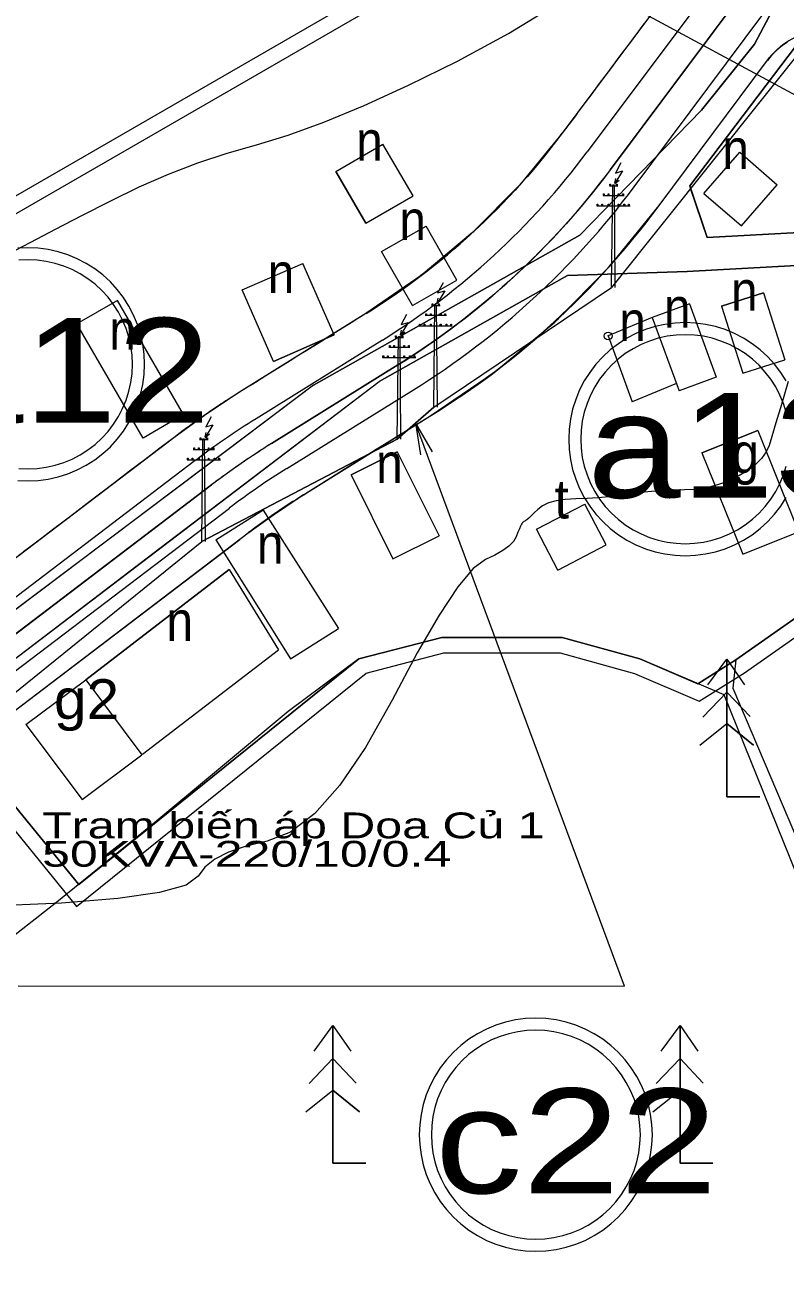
# Model space of a CAD drawing. Header units: metres. Extents: x 533049 to 537618, y 1849954 to 1852676.
# Drawn here: x 534715 to 534812.5, y 1851131.2 to 1851290.4 of the extents above; entities that cross this region are included whole.
import ezdxf

# ---------------------------------------------------------------- set-up
doc = ezdxf.new("R2010")
doc.units = ezdxf.units.M
doc.header["$LTSCALE"] = 2
doc.header["$PDMODE"] = 32
doc.header["$PDSIZE"] = 1
for name, color, linetype, lineweight in [('11', 7, 'Continuous', 13), ('13', 7, 'Continuous', 13), ('14', 7, 'Continuous', 13), ('20', 7, 'Continuous', 13), ('31', 7, 'Continuous', 13), ('50', 7, 'Continuous', 13), ('52', 7, 'Continuous', 13), ('54', 7, 'Continuous', 13), ('55', 7, 'Continuous', 13), ('56', 7, 'Continuous', 13), ('57', 7, 'Continuous', 13), ('60', 7, 'Continuous', 13)]:
    doc.layers.add(name, color=color, linetype=linetype, lineweight=lineweight)

msp = doc.modelspace()

# ---------------------------------------------------------------- linework, layer by layer
at = {"layer": '11'}
for points in [[(534714.09, 1851231.99), (534715.4, 1851231.94), (534716.7, 1851231.99), (534717.99, 1851232.16), (534719.27, 1851232.45), (534720.51, 1851232.84), (534721.71, 1851233.34), (534722.87, 1851233.94), (534723.97, 1851234.64), (534725.01, 1851235.43), (534725.97, 1851236.32), (534726.85, 1851237.28), (534727.64, 1851238.31), (534728.34, 1851239.41), (534728.94, 1851240.57), (534729.44, 1851241.77), (534729.84, 1851243.02), (534730.12, 1851244.29), (534730.29, 1851245.58), (534730.35, 1851246.89), (534730.29, 1851248.19), (534730.12, 1851249.48), (534729.84, 1851250.75), (534729.44, 1851252), (534728.94, 1851253.2), (534728.34, 1851254.36), (534727.64, 1851255.46), (534726.85, 1851256.49), (534725.97, 1851257.46), (534725.01, 1851258.34), (534723.97, 1851259.13), (534722.87, 1851259.83), (534721.71, 1851260.43), (534720.51, 1851260.93), (534719.27, 1851261.32), (534717.99, 1851261.61), (534716.7, 1851261.78), (534715.4, 1851261.83), (534714.09, 1851261.78)], [(534714.23, 1851233.54), (534715.4, 1851233.48), (534716.57, 1851233.54), (534717.72, 1851233.69), (534718.87, 1851233.94), (534719.98, 1851234.29), (534721.06, 1851234.74), (534722.1, 1851235.28), (534723.08, 1851235.91), (534724.01, 1851236.62), (534724.87, 1851237.41), (534725.66, 1851238.27), (534726.37, 1851239.2), (534727, 1851240.18), (534727.54, 1851241.22), (534727.99, 1851242.3), (534728.34, 1851243.42), (534728.59, 1851244.56), (534728.75, 1851245.72), (534728.8, 1851246.89), (534728.75, 1851248.05), (534728.59, 1851249.21), (534728.34, 1851250.35), (534727.99, 1851251.47), (534727.54, 1851252.55), (534727, 1851253.59), (534726.37, 1851254.57), (534725.66, 1851255.5), (534724.87, 1851256.36), (534724.01, 1851257.15), (534723.08, 1851257.86), (534722.1, 1851258.49), (534721.06, 1851259.03), (534719.98, 1851259.48), (534718.87, 1851259.83), (534717.72, 1851260.08), (534716.57, 1851260.24), (534715.4, 1851260.29), (534714.23, 1851260.24)], [(534812.62, 1851244.75), (534811.92, 1851245.85), (534811.13, 1851246.89), (534810.25, 1851247.85), (534809.29, 1851248.73), (534808.25, 1851249.52), (534807.15, 1851250.22), (534806, 1851250.83), (534804.79, 1851251.33), (534803.55, 1851251.72), (534802.27, 1851252), (534800.98, 1851252.17), (534799.68, 1851252.23), (534798.38, 1851252.17), (534797.08, 1851252), (534795.81, 1851251.72), (534794.57, 1851251.33), (534793.36, 1851250.83), (534792.2, 1851250.22), (534791.11, 1851249.52), (534790.07, 1851248.73), (534789.11, 1851247.85), (534788.23, 1851246.89), (534787.43, 1851245.85), (534786.73, 1851244.75), (534786.13, 1851243.6), (534785.63, 1851242.39), (534785.24, 1851241.15), (534784.96, 1851239.87), (534784.79, 1851238.58), (534784.73, 1851237.28), (534784.79, 1851235.98), (534784.96, 1851234.68), (534785.24, 1851233.41), (534785.63, 1851232.17), (534786.13, 1851230.96), (534786.73, 1851229.81), (534787.43, 1851228.71), (534788.23, 1851227.67), (534789.11, 1851226.71), (534790.07, 1851225.83), (534791.11, 1851225.03), (534792.2, 1851224.33), (534793.36, 1851223.73), (534794.57, 1851223.23), (534795.81, 1851222.84), (534797.08, 1851222.56), (534798.38, 1851222.39), (534799.68, 1851222.33), (534800.98, 1851222.39), (534802.27, 1851222.56), (534803.55, 1851222.84), (534804.79, 1851223.23), (534806, 1851223.73), (534807.15, 1851224.33), (534808.25, 1851225.03), (534809.29, 1851225.83), (534810.25, 1851226.71), (534811.13, 1851227.67), (534811.92, 1851228.71), (534812.62, 1851229.81)], [(534812.62, 1851240.75), (534812.27, 1851241.86), (534811.82, 1851242.94), (534811.28, 1851243.98), (534810.66, 1851244.97), (534809.94, 1851245.89), (534809.15, 1851246.76), (534808.29, 1851247.54), (534807.37, 1851248.26), (534806.38, 1851248.88), (534805.34, 1851249.42), (534804.26, 1851249.87), (534803.15, 1851250.22), (534802.01, 1851250.48), (534800.85, 1851250.63), (534799.68, 1851250.68), (534798.51, 1851250.63), (534797.35, 1851250.48), (534796.21, 1851250.22), (534795.1, 1851249.87), (534794.02, 1851249.42), (534792.98, 1851248.88), (534791.99, 1851248.26), (534791.06, 1851247.54), (534790.2, 1851246.76), (534789.41, 1851245.89), (534788.7, 1851244.97), (534788.07, 1851243.98), (534787.53, 1851242.94), (534787.09, 1851241.86), (534786.73, 1851240.75), (534786.48, 1851239.61), (534786.33, 1851238.45), (534786.28, 1851237.28), (534786.33, 1851236.11), (534786.48, 1851234.95), (534786.73, 1851233.81), (534787.09, 1851232.7), (534787.53, 1851231.62), (534788.07, 1851230.58), (534788.7, 1851229.59), (534789.41, 1851228.67), (534790.2, 1851227.8), (534791.06, 1851227.01), (534791.99, 1851226.3), (534792.98, 1851225.67), (534794.02, 1851225.13), (534795.1, 1851224.69), (534796.21, 1851224.33), (534797.35, 1851224.08), (534798.51, 1851223.93), (534799.68, 1851223.88), (534800.85, 1851223.93), (534802.01, 1851224.08), (534803.15, 1851224.33), (534804.26, 1851224.69), (534805.34, 1851225.13), (534806.38, 1851225.67), (534807.37, 1851226.3), (534808.29, 1851227.01), (534809.15, 1851227.8), (534809.94, 1851228.67), (534810.66, 1851229.59), (534811.28, 1851230.58), (534811.82, 1851231.62), (534812.27, 1851232.7), (534812.62, 1851233.81)]]:
    msp.add_lwpolyline(points, dxfattribs=at)
for points in [[(534795.46, 1851148.09), (534795.41, 1851149.39), (534795.24, 1851150.69), (534794.96, 1851151.96), (534794.56, 1851153.2), (534794.06, 1851154.41), (534793.46, 1851155.56), (534792.76, 1851156.66), (534791.97, 1851157.7), (534791.09, 1851158.66), (534790.13, 1851159.54), (534789.09, 1851160.34), (534787.99, 1851161.04), (534786.83, 1851161.64), (534785.63, 1851162.14), (534784.39, 1851162.53), (534783.11, 1851162.81), (534781.82, 1851162.98), (534780.52, 1851163.04), (534779.21, 1851162.98), (534777.92, 1851162.81), (534776.65, 1851162.53), (534775.4, 1851162.14), (534774.2, 1851161.64), (534773.04, 1851161.04), (534771.94, 1851160.34), (534770.91, 1851159.54), (534769.95, 1851158.66), (534769.07, 1851157.7), (534768.27, 1851156.66), (534767.57, 1851155.56), (534766.97, 1851154.41), (534766.47, 1851153.2), (534766.08, 1851151.96), (534765.8, 1851150.69), (534765.63, 1851149.39), (534765.57, 1851148.09), (534765.63, 1851146.79), (534765.8, 1851145.5), (534766.08, 1851144.22), (534766.47, 1851142.98), (534766.97, 1851141.77), (534767.57, 1851140.62), (534768.27, 1851139.52), (534769.07, 1851138.48), (534769.95, 1851137.52), (534770.91, 1851136.64), (534771.94, 1851135.85), (534773.04, 1851135.15), (534774.2, 1851134.54), (534775.4, 1851134.04), (534776.65, 1851133.65), (534777.92, 1851133.37), (534779.21, 1851133.2), (534780.52, 1851133.14), (534781.82, 1851133.2), (534783.11, 1851133.37), (534784.39, 1851133.65), (534785.63, 1851134.04), (534786.83, 1851134.54), (534787.99, 1851135.15), (534789.09, 1851135.85), (534790.13, 1851136.64), (534791.09, 1851137.52), (534791.97, 1851138.48), (534792.76, 1851139.52), (534793.46, 1851140.62), (534794.06, 1851141.77), (534794.56, 1851142.98), (534794.96, 1851144.22), (534795.24, 1851145.5), (534795.41, 1851146.79)], [(534793.92, 1851148.09), (534793.87, 1851149.26), (534793.71, 1851150.42), (534793.46, 1851151.56), (534793.11, 1851152.67), (534792.66, 1851153.75), (534792.12, 1851154.79), (534791.49, 1851155.78), (534790.78, 1851156.7), (534789.99, 1851157.57), (534789.13, 1851158.36), (534788.2, 1851159.07), (534787.22, 1851159.7), (534786.18, 1851160.24), (534785.1, 1851160.68), (534783.99, 1851161.04), (534782.84, 1851161.29), (534781.68, 1851161.44), (534780.52, 1851161.49), (534779.35, 1851161.44), (534778.19, 1851161.29), (534777.05, 1851161.04), (534775.93, 1851160.68), (534774.85, 1851160.24), (534773.82, 1851159.7), (534772.83, 1851159.07), (534771.9, 1851158.36), (534771.04, 1851157.57), (534770.25, 1851156.7), (534769.54, 1851155.78), (534768.91, 1851154.79), (534768.37, 1851153.75), (534767.92, 1851152.67), (534767.57, 1851151.56), (534767.32, 1851150.42), (534767.17, 1851149.26), (534767.12, 1851148.09), (534767.17, 1851146.92), (534767.32, 1851145.76), (534767.57, 1851144.62), (534767.92, 1851143.51), (534768.37, 1851142.43), (534768.91, 1851141.39), (534769.54, 1851140.4), (534770.25, 1851139.48), (534771.04, 1851138.61), (534771.9, 1851137.83), (534772.83, 1851137.11), (534773.82, 1851136.49), (534774.85, 1851135.95), (534775.93, 1851135.5), (534777.05, 1851135.15), (534778.19, 1851134.89), (534779.35, 1851134.74), (534780.52, 1851134.69), (534781.68, 1851134.74), (534782.84, 1851134.89), (534783.99, 1851135.15), (534785.1, 1851135.5), (534786.18, 1851135.95), (534787.22, 1851136.49), (534788.2, 1851137.11), (534789.13, 1851137.83), (534789.99, 1851138.61), (534790.78, 1851139.48), (534791.49, 1851140.4), (534792.12, 1851141.39), (534792.66, 1851142.43), (534793.11, 1851143.51), (534793.46, 1851144.62), (534793.71, 1851145.76), (534793.87, 1851146.92)]]:
    msp.add_lwpolyline(points, close=True, dxfattribs=at)
at = {"layer": '13'}
msp.add_lwpolyline([(534829.97, 1851325.25), (534790.11, 1851271.87), (534789.34, 1851270.85), (534788.55, 1851269.84), (534787.75, 1851268.83), (534786.93, 1851267.84), (534786.11, 1851266.86), (534785.27, 1851265.88), (534784.42, 1851264.92), (534783.55, 1851263.97), (534782.68, 1851263.03), (534781.79, 1851262.1), (534780.89, 1851261.19), (534779.98, 1851260.28), (534779.05, 1851259.39), (534778.12, 1851258.51), (534777.17, 1851257.64), (534776.21, 1851256.78), (534775.25, 1851255.94), (534774.27, 1851255.11), (534773.28, 1851254.29), (534772.28, 1851253.48), (534771.27, 1851252.69), (534770.25, 1851251.9), (534769.22, 1851251.14), (534768.18, 1851250.38), (534767.13, 1851249.64), (534766.07, 1851248.92), (534765, 1851248.2), (534763.93, 1851247.5), (534762.84, 1851246.82), (534746.62, 1851236.72), (534746.35, 1851236.55), (534746.08, 1851236.38), (534745.81, 1851236.21), (534745.54, 1851236.03), (534745.27, 1851235.86), (534745, 1851235.68), (534744.73, 1851235.51), (534744.46, 1851235.33), (534744.19, 1851235.15), (534743.92, 1851234.98), (534743.65, 1851234.8), (534743.39, 1851234.62), (534743.12, 1851234.44), (534742.86, 1851234.25), (534742.59, 1851234.07), (534742.33, 1851233.89), (534742.06, 1851233.7), (534741.8, 1851233.52), (534741.54, 1851233.33), (534741.28, 1851233.15), (534741.02, 1851232.96), (534740.75, 1851232.77), (534740.49, 1851232.58), (534740.23, 1851232.39), (534739.98, 1851232.2), (534739.72, 1851232.01), (534739.46, 1851231.81), (534739.2, 1851231.62), (534738.95, 1851231.43), (534677.11, 1851184.4)], dxfattribs=at)
at = {"layer": '14'}
for points in [[(534442.19, 1851443.02), (534446.57, 1851424.1), (534452.52, 1851405.62), (534460, 1851387.71), (534468.96, 1851370.49), (534479.34, 1851354.08), (534491.06, 1851338.61), (534504.04, 1851324.17), (534518.19, 1851310.88), (534541.07, 1851291.35), (534562.04, 1851269.78), (534580.92, 1851246.35), (534597.55, 1851221.28), (534617.05, 1851192), (534643.84, 1851203.11), (534703, 1851262.27), (534785.62, 1851309.97), (534744.51, 1851336.67), (534659.97, 1851305.12), (534583.66, 1851318.07), (534521.97, 1851356.79), (534476.04, 1851404.12), (534454.41, 1851451.69)], [(534617.05, 1851192), (534643.84, 1851203.11), (534703, 1851262.27), (534785.62, 1851309.97)]]:
    msp.add_lwpolyline(points, dxfattribs=at)
at = {"layer": '20'}
for p, q in [((534754.86, 1851271.61), (534760.92, 1851275.13)), ((534764.78, 1851268.49), (534760.92, 1851275.13)), ((534802.08, 1851268.81), (534806.68, 1851274.09)), ((534806.68, 1851274.09), (534811.48, 1851269.9)), ((534754.86, 1851271.61), (534758.73, 1851264.97)), ((534758.73, 1851264.97), (534754.86, 1851271.61)), ((534806.87, 1851264.63), (534811.48, 1851269.9)), ((534758.73, 1851264.97), (534764.78, 1851268.49)), ((534802.08, 1851268.81), (534806.87, 1851264.63)), ((534802.08, 1851268.81), (534806.87, 1851264.63)), ((534760.75, 1851261.36), (534766.44, 1851264.61)), ((534770.41, 1851257.67), (534766.44, 1851264.61)), ((534764.72, 1851254.41), (534760.75, 1851261.36)), ((534742.87, 1851256.42), (534750.64, 1851259.83)), ((534754.66, 1851250.67), (534750.64, 1851259.83)), ((534764.72, 1851254.41), (534770.41, 1851257.67)), ((534764.72, 1851254.41), (534770.41, 1851257.67)), ((534746.89, 1851247.26), (534742.87, 1851256.42)), ((534809.7, 1851256.05), (534804.32, 1851254.33)), ((534804.32, 1851254.33), (534809.7, 1851256.05)), ((534809.7, 1851256.05), (534812.45, 1851247.48)), ((534726.87, 1851255.07), (534721.68, 1851252.07)), ((534735.34, 1851240.43), (534726.87, 1851255.07)), ((534735.34, 1851240.43), (534726.87, 1851255.07)), ((534800.23, 1851254.62), (534795.45, 1851252.88)), ((534800.23, 1851254.62), (534803.66, 1851245.23)), ((534804.32, 1851254.33), (534807.07, 1851245.76)), ((534795.45, 1851252.88), (534798.89, 1851243.49)), ((534730.15, 1851237.42), (534721.68, 1851252.07)), ((534754.66, 1851250.67), (534746.89, 1851247.26)), ((534746.89, 1851247.26), (534754.66, 1851250.67)), ((534789.79, 1851250.52), (534792.88, 1851242.06)), ((534807.07, 1851245.76), (534812.45, 1851247.48)), ((534798.55, 1851244.42), (534792.88, 1851242.06)), ((534803.66, 1851245.23), (534798.89, 1851243.49)), ((534735.34, 1851240.43), (534730.15, 1851237.42)), ((534808.98, 1851238.41), (534801.8, 1851235.52)), ((534801.8, 1851235.52), (534808.98, 1851238.41)), ((534808.98, 1851238.41), (534814.21, 1851225.42)), ((534762.75, 1851235.65), (534756.83, 1851232.69)), ((534756.83, 1851232.69), (534762.75, 1851235.65)), ((534762.75, 1851235.65), (534768.12, 1851224.91)), ((534801.8, 1851235.52), (534807.04, 1851222.53)), ((534756.83, 1851232.69), (534762.19, 1851221.95)), ((534780.62, 1851225.73), (534786.82, 1851228.97)), ((534789.55, 1851223.73), (534786.82, 1851228.97)), ((534739.47, 1851224.37), (534745.65, 1851228.26)), ((534739.47, 1851224.37), (534745.65, 1851228.26)), ((534745.54, 1851228.19), (534755.22, 1851213.01)), ((534783.35, 1851220.5), (534780.62, 1851225.73)), ((534783.35, 1851220.5), (534780.62, 1851225.73)), ((534807.04, 1851222.53), (534814.21, 1851225.42)), ((534739.47, 1851224.37), (534749.04, 1851209.13)), ((534762.19, 1851221.95), (534768.12, 1851224.91)), ((534783.35, 1851220.5), (534789.55, 1851223.73)), ((534741.21, 1851220.55), (534722.8, 1851206.41)), ((534741.21, 1851220.55), (534747.54, 1851210.28)), ((534749.04, 1851209.13), (534755.22, 1851213.01)), ((534730.1, 1851196.89), (534747.54, 1851210.28)), ((534715.14, 1851200.68), (534722.8, 1851206.41)), ((534722.8, 1851206.41), (534729.99, 1851196.81)), ((534715.14, 1851200.68), (534722.33, 1851191.07)), ((534722.33, 1851191.07), (534729.99, 1851196.81))]:
    msp.add_line(p, q, dxfattribs=at)
for points in [[(534800.23, 1851254.62), (534795.45, 1851252.88), (534789.79, 1851250.52)], [(534715.14, 1851200.68), (534722.8, 1851206.41), (534741.21, 1851220.55)]]:
    msp.add_lwpolyline(points, dxfattribs=at)
msp.add_point((534789.79, 1851250.52), dxfattribs=at)
at = {"layer": '31'}
for points in [[(534647.11, 1851154.43), (534652.54, 1851157), (534666.75, 1851137.19), (534693.95, 1851156.43), (534681.4, 1851175.44), (534707.2, 1851195.04), (534721.61, 1851177.36), (534758.75, 1851207.29), (534768.71, 1851209.87), (534783.62, 1851209.87), (534793.18, 1851207.23), (534801.48, 1851203.67), (534807.27, 1851207.32), (534875.8, 1851255.39)], [(534707.2, 1851195.04), (534721.61, 1851177.36), (534758.75, 1851207.29), (534768.71, 1851209.87), (534783.62, 1851209.87), (534793.18, 1851207.23), (534801.48, 1851203.67), (534807.27, 1851207.32), (534875.8, 1851255.39)]]:
    msp.add_lwpolyline(points, dxfattribs=at)
at = {"layer": '50'}
msp.add_lwpolyline([(536135.62, 1851789.73), (535515.36, 1851926.72), (535258.49, 1851965.9), (535022.43, 1852017.88), (534680.94, 1852158.74), (534430.49, 1852265.01), (534355.97, 1852086.41), (534346.15, 1851984.65), (534462.32, 1851750.84), (534498.61, 1851623.52), (534531.69, 1851526.54), (534597.01, 1851432.26), (534785.89, 1851296.54), (534919.76, 1851224.01), (534977.19, 1851164.91), (535024.77, 1851103.67), (535103, 1851049.68), (535187.68, 1851009.38), (535275.89, 1851002.01), (535384.77, 1851022.15), (535615.7, 1851282.83), (535719.73, 1851373.89), (535864.09, 1851423.05), (536000.84, 1851463.59)], dxfattribs=at)
at = {"layer": '52'}
for points in [[(534616.3, 1851189.53), (534644.97, 1851201.42), (534704.22, 1851260.67), (534789.45, 1851309.87)], [(534796.1, 1851292.85), (534783.9, 1851276.51), (534778.45, 1851269.88), (534772.4, 1851263.78), (534765.82, 1851258.27), (534758.74, 1851253.39), (534742.53, 1851243.3), (534738.33, 1851240.54), (534734.26, 1851237.6), (534677.96, 1851194.78), (534672.42, 1851190.57), (534664.74, 1851184.93), (534656.87, 1851179.56), (534650.28, 1851175.54), (534643.43, 1851171.99), (534642.2, 1851171.47), (534640.93, 1851171.06), (534639.62, 1851170.76)], [(534875.71, 1851257.77), (534806.16, 1851208.99), (534801.3, 1851205.92), (534793.84, 1851209.12), (534783.89, 1851211.87), (534768.46, 1851211.87), (534757.83, 1851209.12), (534721.9, 1851180.16), (534707.53, 1851197.8), (534743.64, 1851225.26), (534746.86, 1851227.6), (534750.17, 1851229.8), (534758.54, 1851235.05), (534766.94, 1851240.24), (534775.23, 1851245.89), (534782.94, 1851252.31), (534789.99, 1851259.45), (534796.32, 1851267.24), (534810.23, 1851285.87), (534810.77, 1851286.53), (534811.37, 1851287.15), (534812.02, 1851287.71), (534812.71, 1851288.21)]]:
    msp.add_lwpolyline(points, dxfattribs=at)
at = {"layer": '54'}
for p, q in [((534802.46, 1851294.68), (534787.11, 1851274.12)), ((534793.12, 1851269.63), (534809.77, 1851291.93)), ((534760.86, 1851250), (534744.64, 1851239.9)), ((534748.61, 1851233.54), (534764.82, 1851243.63)), ((534736.68, 1851234.41), (534674.84, 1851187.39)), ((534679.38, 1851181.42), (534741.22, 1851228.44))]:
    msp.add_line(p, q, dxfattribs=at)
for centre, radius, start, end in [((534709.99, 1851331.7), 96.25, 301.9071, 323.2507), ((534709.99, 1851331.7), 103.75, 301.9071, 323.2507), ((534799.48, 1851151.83), 103.75, 121.9071, 127.2522), ((534799.48, 1851151.83), 96.25, 121.9071, 127.2522)]:
    msp.add_arc(centre, radius, start, end, dxfattribs=at)
at = {"layer": '55'}
for p, q in [((534796.1, 1851292.85), (534783.9, 1851276.51)), ((534796.32, 1851267.24), (534810.23, 1851285.87)), ((534758.74, 1851253.39), (534742.53, 1851243.3)), ((534750.72, 1851230.14), (534766.94, 1851240.24)), ((534734.26, 1851237.6), (534672.42, 1851190.57)), ((534681.8, 1851178.23), (534743.64, 1851225.26))]:
    msp.add_line(p, q, dxfattribs=at)
for centre, radius, start, end in [((534818.25, 1851279.88), 10, 59.602, 143.2507), ((534709.99, 1851331.7), 92.25, 301.9071, 323.2507), ((534709.99, 1851331.7), 107.75, 301.9071, 323.2507), ((534799.48, 1851151.83), 107.75, 121.9071, 127.2522), ((534799.48, 1851151.83), 92.25, 121.9071, 127.2522)]:
    msp.add_arc(centre, radius, start, end, dxfattribs=at)
at = {"layer": '56'}
for p, q in [((534790.11, 1851271.87), (534829.97, 1851325.25)), ((534746.62, 1851236.72), (534762.84, 1851246.82)), ((534677.11, 1851184.4), (534738.95, 1851231.43))]:
    msp.add_line(p, q, dxfattribs=at)
for centre, start, end in [((534709.99, 1851331.7), 301.9071, 323.2507), ((534799.48, 1851151.83), 121.9071, 127.2522)]:
    msp.add_arc(centre, 100, start, end, dxfattribs=at)
at = {"layer": '57'}
for p, q in [((534824.38, 1851299.54), (534790.22, 1851256.74)), ((534754.86, 1851271.61), (534760.92, 1851275.13)), ((534764.78, 1851268.49), (534760.92, 1851275.13)), ((534802.08, 1851268.81), (534806.68, 1851274.09)), ((534806.68, 1851274.09), (534811.48, 1851269.9)), ((534754.86, 1851271.61), (534758.73, 1851264.97)), ((534758.73, 1851264.97), (534754.86, 1851271.61)), ((534790.64, 1851270.11), (534790.79, 1851270.72)), ((534806.87, 1851264.63), (534811.48, 1851269.9)), ((534758.73, 1851264.97), (534764.78, 1851268.49)), ((534789.14, 1851268.55), (534791.85, 1851268.55)), ((534789.95, 1851269.79), (534791.03, 1851269.79)), ((534802.08, 1851268.81), (534806.87, 1851264.63)), ((534802.08, 1851268.81), (534806.87, 1851264.63)), ((534788.32, 1851267.21), (534792.6, 1851267.21)), ((534760.75, 1851261.36), (534766.44, 1851264.61)), ((534770.41, 1851257.67), (534766.44, 1851264.61)), ((534764.72, 1851254.41), (534760.75, 1851261.36)), ((534742.87, 1851256.42), (534750.64, 1851259.83)), ((534754.66, 1851250.67), (534750.64, 1851259.83)), ((534764.72, 1851254.41), (534770.41, 1851257.67)), ((534764.72, 1851254.41), (534770.41, 1851257.67)), ((534746.89, 1851247.26), (534742.87, 1851256.42)), ((534809.7, 1851256.05), (534804.32, 1851254.33)), ((534804.32, 1851254.33), (534809.7, 1851256.05)), ((534809.7, 1851256.05), (534812.45, 1851247.48)), ((534726.87, 1851255.07), (534721.68, 1851252.07)), ((534735.34, 1851240.43), (534726.87, 1851255.07)), ((534735.34, 1851240.43), (534726.87, 1851255.07)), ((534767.15, 1851254.42), (534768.24, 1851254.42)), ((534767.85, 1851254.73), (534768, 1851255.35)), ((534800.23, 1851254.62), (534795.45, 1851252.88)), ((534800.23, 1851254.62), (534803.66, 1851245.23)), ((534804.32, 1851254.33), (534807.07, 1851245.76)), ((534766.34, 1851253.17), (534769.05, 1851253.17)), ((534795.45, 1851252.88), (534798.89, 1851243.49)), ((534730.15, 1851237.42), (534721.68, 1851252.07)), ((534763.16, 1851250.66), (534763.31, 1851251.27)), ((534765.53, 1851251.84), (534769.81, 1851251.84)), ((534754.66, 1851250.67), (534746.89, 1851247.26)), ((534746.89, 1851247.26), (534754.66, 1851250.67)), ((534762.47, 1851250.34), (534763.56, 1851250.34)), ((534789.79, 1851250.52), (534792.88, 1851242.06)), ((534760.84, 1851247.76), (534765.12, 1851247.76)), ((534761.66, 1851249.1), (534764.37, 1851249.1)), ((534807.07, 1851245.76), (534812.45, 1851247.48)), ((534798.55, 1851244.42), (534792.88, 1851242.06)), ((534803.66, 1851245.23), (534798.89, 1851243.49)), ((534735.34, 1851240.43), (534730.15, 1851237.42)), ((534738.11, 1851237.54), (534738.26, 1851238.15)), ((534765.08, 1851239.33), (534765.73, 1851235.28)), ((534808.98, 1851238.41), (534801.8, 1851235.52)), ((534801.8, 1851235.52), (534808.98, 1851238.41)), ((534808.98, 1851238.41), (534814.21, 1851225.42)), ((534737.41, 1851237.23), (534738.5, 1851237.23)), ((534736.6, 1851235.98), (534739.31, 1851235.98)), ((534762.75, 1851235.65), (534756.83, 1851232.69)), ((534756.83, 1851232.69), (534762.75, 1851235.65)), ((534762.75, 1851235.65), (534768.12, 1851224.91)), ((534801.8, 1851235.52), (534807.04, 1851222.53)), ((534735.79, 1851234.65), (534740.07, 1851234.65)), ((534756.83, 1851232.69), (534762.19, 1851221.95)), ((534780.62, 1851225.73), (534786.82, 1851228.97)), ((534789.55, 1851223.73), (534786.82, 1851228.97)), ((534739.47, 1851224.37), (534745.65, 1851228.26)), ((534739.47, 1851224.37), (534745.65, 1851228.26)), ((534745.54, 1851228.19), (534755.22, 1851213.01)), ((534783.35, 1851220.5), (534780.62, 1851225.73)), ((534783.35, 1851220.5), (534780.62, 1851225.73)), ((534807.04, 1851222.53), (534814.21, 1851225.42)), ((534706.56, 1851198.99), (534737.68, 1851224.18)), ((534707.53, 1851197.8), (534742.55, 1851224.43)), ((534739.47, 1851224.37), (534749.04, 1851209.13)), ((534762.19, 1851221.95), (534768.12, 1851224.91)), ((534783.35, 1851220.5), (534789.55, 1851223.73)), ((534741.21, 1851220.55), (534722.8, 1851206.41)), ((534741.21, 1851220.55), (534747.54, 1851210.28)), ((534749.04, 1851209.13), (534755.22, 1851213.01)), ((534730.1, 1851196.89), (534747.54, 1851210.28)), ((534805.01, 1851209.09), (534805.01, 1851191.42)), ((534715.14, 1851200.68), (534722.8, 1851206.41)), ((534722.8, 1851206.41), (534729.99, 1851196.81)), ((534801.95, 1851201.65), (534805.01, 1851204.85)), ((534807.99, 1851201.72), (534805.01, 1851204.85)), ((534715.14, 1851200.68), (534722.33, 1851191.07)), ((534801.53, 1851198.03), (534805.01, 1851200.81)), ((534808.42, 1851198.03), (534805.01, 1851200.81)), ((534721.9, 1851180.16), (534707.53, 1851197.8)), ((534722.33, 1851191.07), (534729.99, 1851196.81)), ((534805.01, 1851191.42), (534809.22, 1851191.42)), ((534754.51, 1851162.09), (534754.51, 1851144.42)), ((534799.01, 1851162.09), (534799.01, 1851144.42)), ((534751.45, 1851154.65), (534754.51, 1851157.85)), ((534757.49, 1851154.72), (534754.51, 1851157.85)), ((534795.95, 1851154.65), (534799.01, 1851157.85)), ((534801.99, 1851154.72), (534799.01, 1851157.85)), ((534751.03, 1851151.03), (534754.51, 1851153.81)), ((534757.92, 1851151.03), (534754.51, 1851153.81)), ((534795.53, 1851151.03), (534799.01, 1851153.81)), ((534802.42, 1851151.03), (534799.01, 1851153.81)), ((534754.51, 1851144.42), (534758.72, 1851144.42)), ((534799.01, 1851144.42), (534803.22, 1851144.42))]:
    msp.add_line(p, q, dxfattribs=at)
for points in [[(534808.55, 1851287.92), (534827.43, 1851323.69), (534837.64, 1851343.62), (534854.13, 1851380.8), (534871.11, 1851402.82), (534894.07, 1851416.56), (534911.74, 1851426.27)], [(534744.7, 1851275.04), (534748.75, 1851276.25), (534753.35, 1851277.92), (534758.51, 1851280.07), (534764.21, 1851282.68), (534770.47, 1851285.77), (534777.01, 1851289.31), (534783.6, 1851293.31), (534790.22, 1851297.76), (534796.88, 1851302.66), (534803.57, 1851308.01), (534809.71, 1851313.1), (534814.68, 1851317.19)], [(534817.99, 1851305.81), (534808.55, 1851287.92), (534801.76, 1851279.49), (534786.14, 1851263.43), (534752.03, 1851244.22), (534738.74, 1851234.21), (534725.45, 1851224.2), (534712.16, 1851214.2), (534698.87, 1851204.19), (534669.26, 1851180.62), (534637.29, 1851160.26), (534617.85, 1851151.29), (534606.06, 1851151.42), (534594.27, 1851151.55), (534555.06, 1851161.74), (534532.67, 1851165.71), (534512.01, 1851161.96), (534489.94, 1851188.82), (534461.33, 1851223.53), (534455.01, 1851231.19), (534443.2, 1851245.51), (534436.38, 1851253.78), (534409.67, 1851287.64)], [(534817.43, 1851263.96), (534802.49, 1851263.13), (534800.37, 1851269.45), (534800.26, 1851269.79), (534814.88, 1851289.06)], [(534814.88, 1851289.06), (534800.26, 1851269.79), (534802.49, 1851263.13), (534817.43, 1851263.96), (534840.33, 1851274.37)], [(534752.03, 1851244.22), (534786.14, 1851263.43), (534801.76, 1851279.49), (534808.55, 1851287.92)], [(534801.76, 1851279.49), (534786.14, 1851263.43), (534752.03, 1851244.22)], [(534712.83, 1851260.99), (534715.76, 1851262.54), (534718.93, 1851264.2), (534722.32, 1851265.95), (534725.94, 1851267.82), (534729.67, 1851269.64), (534733.42, 1851271.27), (534737.17, 1851272.71), (534740.93, 1851273.97), (534744.7, 1851275.04)], [(534791.41, 1851272.71), (534790.73, 1851271.41), (534791.62, 1851271.68), (534790.64, 1851270.07), (534791.19, 1851270.51)], [(534790.22, 1851256.74), (534790.38, 1851269.9), (534790.55, 1851269.9), (534790.65, 1851256.74)], [(534817.43, 1851263.96), (534802.49, 1851263.13), (534800.26, 1851269.79)], [(534834.05, 1851266.63), (534813.95, 1851259.54), (534799.93, 1851258.77), (534784.6, 1851258.29), (534760.42, 1851244.7)], [(534879.46, 1851260.4), (534806.16, 1851208.99), (534805.79, 1851205.34), (534820.13, 1851171.58)], [(534657.12, 1851014.69), (534661.35, 1851035.21), (534661.32, 1851042.1), (534659.83, 1851048.87), (534657.29, 1851055.79), (534646.66, 1851084.32), (534642.81, 1851099.04), (534635.8, 1851119.05), (534628.5, 1851137.65), (534623.79, 1851149.63), (534636.97, 1851156.73), (534650.14, 1851163.83), (534675.58, 1851180.62), (534680.97, 1851184.18), (534704.21, 1851201.88), (534732.31, 1851223.29), (534760.42, 1851244.7), (534784.6, 1851258.29), (534799.93, 1851258.77), (534813.95, 1851259.54)], [(534813.95, 1851259.54), (534799.93, 1851258.77), (534784.6, 1851258.29), (534760.42, 1851244.7)], [(534768.62, 1851257.34), (534767.93, 1851256.04), (534768.83, 1851256.3), (534767.85, 1851254.7), (534768.4, 1851255.14)], [(534737.68, 1851224.18), (534762.74, 1851237.29), (534767.43, 1851241.37), (534790.22, 1851256.74)], [(534767.43, 1851241.37), (534767.58, 1851254.53), (534767.75, 1851254.53), (534767.86, 1851241.37)], [(534800.23, 1851254.62), (534795.45, 1851252.88), (534789.79, 1851250.52)], [(534763.93, 1851253.26), (534763.25, 1851251.97), (534764.14, 1851252.23), (534763.16, 1851250.62), (534763.72, 1851251.06)], [(534762.74, 1851237.29), (534762.9, 1851250.45), (534763.07, 1851250.45), (534763.18, 1851237.29)], [(534650.54, 1851164.1), (534680.97, 1851184.18), (534760.42, 1851244.7)], [(534812.87, 1851244.69), (534812, 1851241.74), (534811.3, 1851239.39), (534810.77, 1851237.64), (534810.42, 1851236.48), (534810.05, 1851235.64), (534809.47, 1851234.82), (534808.69, 1851234.04), (534807.69, 1851233.28), (534806.48, 1851232.55), (534805.16, 1851231.91), (534803.81, 1851231.41), (534802.43, 1851231.05), (534801.03, 1851230.84), (534799.59, 1851230.77), (534798.16, 1851230.75), (534796.75, 1851230.69), (534795.35, 1851230.59), (534793.98, 1851230.44), (534792.62, 1851230.25), (534791.27, 1851230.06), (534789.89, 1851229.9), (534788.49, 1851229.78), (534787.08, 1851229.69), (534785.64, 1851229.63), (534784.29, 1851229.55), (534783.13, 1851229.37), (534782.16, 1851229.1), (534781.37, 1851228.74), (534780.78, 1851228.28), (534780.32, 1851227.82), (534779.93, 1851227.45), (534779.62, 1851227.16), (534779.38, 1851226.96), (534779.21, 1851226.85)], [(534752.03, 1851244.22), (534698.87, 1851204.19), (534669.26, 1851180.62)], [(534767.43, 1851241.37), (534762.74, 1851237.29), (534737.68, 1851224.18)], [(534738.88, 1851240.14), (534738.19, 1851238.85), (534739.09, 1851239.11), (534738.11, 1851237.51), (534738.66, 1851237.95)], [(534714.15, 1851167.17), (534791.89, 1851167.14), (534765.08, 1851239.33), (534767.22, 1851235.67)], [(534737.68, 1851224.18), (534737.84, 1851237.34), (534738.01, 1851237.34), (534738.12, 1851224.18)], [(534779.21, 1851226.85), (534779.09, 1851226.79), (534778.99, 1851226.72), (534778.9, 1851226.65), (534778.82, 1851226.58), (534778.75, 1851226.5), (534778.68, 1851226.37), (534778.56, 1851226.14), (534778.41, 1851225.79), (534778.22, 1851225.34), (534778, 1851224.78), (534777.64, 1851224.17), (534777.07, 1851223.57), (534776.28, 1851222.99), (534775.27, 1851222.43), (534774.05, 1851221.87), (534772.5, 1851220.72), (534770.53, 1851218.33), (534768.14, 1851214.72), (534765.32, 1851209.89), (534762.08, 1851203.82), (534758.68, 1851197.76), (534755.38, 1851192.92), (534752.18, 1851189.3), (534749.08, 1851186.9), (534746.09, 1851185.73), (534743.37, 1851185.1), (534741.13, 1851184.34), (534739.36, 1851183.44), (534738.06, 1851182.41), (534737.23, 1851181.24), (534735.69, 1851180.1), (534732.25, 1851179.15), (534726.92, 1851178.38), (534719.7, 1851177.8), (534710.59, 1851177.41)], [(534715.14, 1851200.68), (534722.8, 1851206.41), (534741.21, 1851220.55)], [(534818.27, 1851170.87), (534804.66, 1851204.48), (534793.84, 1851209.12), (534783.89, 1851211.87), (534768.46, 1851211.87), (534757.83, 1851209.12), (534748.78, 1851202.34), (534730.9, 1851187.5), (534719.12, 1851177.9), (534701.24, 1851163.93), (534681.18, 1851149.96), (534650.16, 1851127.77), (534636.09, 1851119.19), (534638.31, 1851113.42), (534642.81, 1851099.04), (534646.66, 1851084.32), (534657.29, 1851055.79), (534659.83, 1851048.87), (534661.32, 1851042.1), (534661.35, 1851035.21)], [(534802.59, 1851205.8), (534805.01, 1851209.09), (534807.28, 1851205.8)], [(534802.59, 1851205.8), (534805.01, 1851209.09), (534807.28, 1851205.8)], [(534809.22, 1851191.42), (534805.01, 1851191.42), (534805.01, 1851209.09)], [(534801.95, 1851201.65), (534805.01, 1851204.85), (534807.99, 1851201.72)], [(534801.53, 1851198.03), (534805.01, 1851200.81), (534808.42, 1851198.03)], [(534752.09, 1851158.8), (534754.51, 1851162.09), (534756.78, 1851158.8)], [(534752.09, 1851158.8), (534754.51, 1851162.09), (534756.78, 1851158.8)], [(534758.72, 1851144.42), (534754.51, 1851144.42), (534754.51, 1851162.09)], [(534796.59, 1851158.8), (534799.01, 1851162.09), (534801.28, 1851158.8)], [(534796.59, 1851158.8), (534799.01, 1851162.09), (534801.28, 1851158.8)], [(534803.22, 1851144.42), (534799.01, 1851144.42), (534799.01, 1851162.09)], [(534751.45, 1851154.65), (534754.51, 1851157.85), (534757.49, 1851154.72)], [(534795.95, 1851154.65), (534799.01, 1851157.85), (534801.99, 1851154.72)], [(534751.03, 1851151.03), (534754.51, 1851153.81), (534757.92, 1851151.03)], [(534795.53, 1851151.03), (534799.01, 1851153.81), (534802.42, 1851151.03)]]:
    msp.add_lwpolyline(points, dxfattribs=at)
for points in [[(534790.01, 1851269.8), (534790.01, 1851270), (534790.1, 1851270), (534790.1, 1851269.8)], [(534790.85, 1851269.8), (534790.85, 1851270), (534790.94, 1851270), (534790.94, 1851269.8)], [(534789.21, 1851268.54), (534789.21, 1851268.74), (534789.3, 1851268.74), (534789.3, 1851268.54)], [(534789.8, 1851268.54), (534789.8, 1851268.74), (534789.89, 1851268.74), (534789.89, 1851268.54)], [(534791.06, 1851268.55), (534791.06, 1851268.75), (534791.15, 1851268.75), (534791.15, 1851268.55)], [(534791.65, 1851268.54), (534791.65, 1851268.74), (534791.74, 1851268.74), (534791.74, 1851268.54)], [(534788.4, 1851267.21), (534788.4, 1851267.41), (534788.49, 1851267.41), (534788.49, 1851267.21)], [(534788.99, 1851267.21), (534788.99, 1851267.41), (534789.08, 1851267.41), (534789.08, 1851267.21)], [(534789.8, 1851267.21), (534789.8, 1851267.41), (534789.89, 1851267.41), (534789.89, 1851267.21)], [(534791.06, 1851267.22), (534791.06, 1851267.42), (534791.15, 1851267.42), (534791.15, 1851267.22)], [(534791.82, 1851267.22), (534791.82, 1851267.42), (534791.91, 1851267.42), (534791.91, 1851267.22)], [(534792.41, 1851267.21), (534792.41, 1851267.41), (534792.5, 1851267.41), (534792.5, 1851267.21)], [(534767.22, 1851254.43), (534767.22, 1851254.63), (534767.31, 1851254.63), (534767.31, 1851254.43)], [(534768.05, 1851254.43), (534768.05, 1851254.63), (534768.14, 1851254.63), (534768.14, 1851254.43)], [(534766.42, 1851253.17), (534766.42, 1851253.37), (534766.51, 1851253.37), (534766.51, 1851253.17)], [(534767.01, 1851253.17), (534767.01, 1851253.37), (534767.1, 1851253.37), (534767.1, 1851253.17)], [(534768.27, 1851253.18), (534768.27, 1851253.38), (534768.36, 1851253.38), (534768.36, 1851253.18)], [(534768.86, 1851253.17), (534768.86, 1851253.37), (534768.95, 1851253.37), (534768.95, 1851253.17)], [(534765.6, 1851251.84), (534765.6, 1851252.04), (534765.69, 1851252.04), (534765.69, 1851251.84)], [(534766.19, 1851251.84), (534766.19, 1851252.04), (534766.28, 1851252.04), (534766.28, 1851251.84)], [(534767.01, 1851251.84), (534767.01, 1851252.04), (534767.1, 1851252.04), (534767.1, 1851251.84)], [(534768.27, 1851251.85), (534768.27, 1851252.05), (534768.36, 1851252.05), (534768.36, 1851251.85)], [(534769.02, 1851251.85), (534769.02, 1851252.05), (534769.11, 1851252.05), (534769.11, 1851251.85)], [(534769.61, 1851251.84), (534769.61, 1851252.04), (534769.7, 1851252.04), (534769.7, 1851251.84)], [(534761.74, 1851249.1), (534761.74, 1851249.3), (534761.82, 1851249.3), (534761.82, 1851249.1)], [(534762.33, 1851249.1), (534762.33, 1851249.3), (534762.41, 1851249.3), (534762.41, 1851249.1)], [(534762.54, 1851250.35), (534762.54, 1851250.55), (534762.63, 1851250.55), (534762.63, 1851250.35)], [(534763.37, 1851250.35), (534763.37, 1851250.55), (534763.46, 1851250.55), (534763.46, 1851250.35)], [(534763.58, 1851249.11), (534763.58, 1851249.31), (534763.67, 1851249.31), (534763.67, 1851249.11)], [(534764.17, 1851249.1), (534764.17, 1851249.3), (534764.26, 1851249.3), (534764.26, 1851249.1)], [(534760.92, 1851247.76), (534760.92, 1851247.96), (534761.01, 1851247.96), (534761.01, 1851247.76)], [(534761.51, 1851247.76), (534761.51, 1851247.96), (534761.6, 1851247.96), (534761.6, 1851247.76)], [(534762.33, 1851247.76), (534762.33, 1851247.96), (534762.41, 1851247.96), (534762.41, 1851247.76)], [(534763.58, 1851247.77), (534763.58, 1851247.97), (534763.67, 1851247.97), (534763.67, 1851247.77)], [(534764.34, 1851247.77), (534764.34, 1851247.97), (534764.43, 1851247.97), (534764.43, 1851247.77)], [(534764.93, 1851247.76), (534764.93, 1851247.96), (534765.02, 1851247.96), (534765.02, 1851247.76)], [(534737.48, 1851237.24), (534737.48, 1851237.44), (534737.57, 1851237.44), (534737.57, 1851237.24)], [(534738.31, 1851237.24), (534738.31, 1851237.44), (534738.4, 1851237.44), (534738.4, 1851237.24)], [(534735.86, 1851234.65), (534735.86, 1851234.85), (534735.95, 1851234.85), (534735.95, 1851234.65)], [(534736.45, 1851234.65), (534736.45, 1851234.85), (534736.54, 1851234.85), (534736.54, 1851234.65)], [(534736.68, 1851235.98), (534736.68, 1851236.18), (534736.77, 1851236.18), (534736.77, 1851235.98)], [(534737.27, 1851235.98), (534737.27, 1851236.18), (534737.36, 1851236.18), (534737.36, 1851235.98)], [(534737.27, 1851234.65), (534737.27, 1851234.85), (534737.36, 1851234.85), (534737.36, 1851234.65)], [(534738.53, 1851235.99), (534738.53, 1851236.19), (534738.61, 1851236.19), (534738.61, 1851235.99)], [(534738.53, 1851234.66), (534738.53, 1851234.86), (534738.61, 1851234.86), (534738.61, 1851234.66)], [(534739.12, 1851235.98), (534739.12, 1851236.18), (534739.21, 1851236.18), (534739.21, 1851235.98)], [(534739.28, 1851234.66), (534739.28, 1851234.86), (534739.37, 1851234.86), (534739.37, 1851234.66)], [(534739.87, 1851234.65), (534739.87, 1851234.85), (534739.96, 1851234.85), (534739.96, 1851234.65)]]:
    msp.add_lwpolyline(points, close=True, dxfattribs=at)
msp.add_point((534789.79, 1851250.52), dxfattribs=at)
at = {"layer": '60'}
for points in [[(534616.3, 1851189.53), (534644.97, 1851201.42), (534704.22, 1851260.67), (534789.45, 1851309.87)], [(534616.3, 1851189.53), (534644.97, 1851201.42), (534704.22, 1851260.67), (534789.45, 1851309.87)], [(534616.3, 1851189.53), (534644.97, 1851201.42), (534704.22, 1851260.67), (534789.45, 1851309.87)], [(534794.42, 1851290.6), (534794, 1851290.03), (534793.58, 1851289.47), (534793.16, 1851288.91), (534792.74, 1851288.34), (534792.32, 1851287.78), (534791.9, 1851287.22), (534791.47, 1851286.65), (534791.05, 1851286.09), (534790.63, 1851285.53), (534790.21, 1851284.96), (534789.79, 1851284.4), (534789.37, 1851283.84), (534788.95, 1851283.27), (534788.53, 1851282.71), (534788.11, 1851282.15), (534787.69, 1851281.58), (534787.27, 1851281.02), (534786.85, 1851280.46), (534786.43, 1851279.89), (534786.01, 1851279.33), (534785.59, 1851278.77), (534785.16, 1851278.2), (534784.74, 1851277.64), (534784.32, 1851277.08), (534783.9, 1851276.51), (534783.19, 1851275.57), (534782.46, 1851274.63), (534781.72, 1851273.71), (534780.97, 1851272.79), (534780.21, 1851271.88), (534779.43, 1851270.98), (534778.65, 1851270.1), (534777.85, 1851269.22), (534777.04, 1851268.35), (534776.22, 1851267.5), (534775.39, 1851266.65), (534774.55, 1851265.82), (534773.7, 1851264.99), (534772.84, 1851264.18), (534771.96, 1851263.38), (534771.08, 1851262.59), (534770.19, 1851261.81), (534769.29, 1851261.04), (534768.37, 1851260.29), (534767.45, 1851259.54), (534766.52, 1851258.81), (534765.58, 1851258.09), (534764.63, 1851257.38), (534763.67, 1851256.69), (534762.7, 1851256), (534761.72, 1851255.33), (534760.74, 1851254.67), (534759.75, 1851254.03), (534758.74, 1851253.39), (534758.19, 1851253.05), (534757.63, 1851252.7), (534757.07, 1851252.35), (534756.51, 1851252), (534755.95, 1851251.65), (534755.39, 1851251.31), (534754.83, 1851250.96), (534754.27, 1851250.61), (534753.71, 1851250.26)], [(534707.53, 1851197.8), (534743.64, 1851225.26), (534743.86, 1851225.42), (534744.08, 1851225.59), (534744.3, 1851225.75), (534744.52, 1851225.92), (534744.74, 1851226.08), (534744.96, 1851226.24), (534745.18, 1851226.41), (534745.4, 1851226.57), (534745.62, 1851226.73), (534745.85, 1851226.89), (534746.07, 1851227.05), (534746.29, 1851227.2), (534746.52, 1851227.36), (534746.74, 1851227.52), (534746.97, 1851227.68), (534747.2, 1851227.83), (534747.42, 1851227.99), (534747.65, 1851228.14), (534747.88, 1851228.3), (534748.1, 1851228.45), (534748.33, 1851228.6), (534748.56, 1851228.75), (534748.79, 1851228.9), (534749.02, 1851229.05), (534749.25, 1851229.2), (534749.48, 1851229.35), (534749.71, 1851229.5), (534749.94, 1851229.65), (534750.17, 1851229.8), (534750.75, 1851230.16), (534751.32, 1851230.52), (534751.9, 1851230.89), (534752.48, 1851231.25), (534753.05, 1851231.61), (534753.63, 1851231.98), (534754.21, 1851232.34), (534754.78, 1851232.7), (534755.36, 1851233.06), (534755.94, 1851233.42), (534756.51, 1851233.78), (534757.09, 1851234.14), (534757.67, 1851234.51), (534758.25, 1851234.87), (534758.83, 1851235.23), (534759.4, 1851235.59), (534759.98, 1851235.94), (534760.56, 1851236.3), (534761.14, 1851236.66), (534761.72, 1851237.02), (534762.3, 1851237.38), (534762.88, 1851237.74), (534763.46, 1851238.1), (534764.04, 1851238.45), (534764.62, 1851238.81), (534765.2, 1851239.17), (534765.78, 1851239.52), (534766.36, 1851239.88), (534766.94, 1851240.24), (534768.11, 1851240.97), (534769.28, 1851241.72), (534770.43, 1851242.48), (534771.58, 1851243.26), (534772.71, 1851244.05), (534773.84, 1851244.86), (534774.95, 1851245.68), (534776.05, 1851246.52), (534777.14, 1851247.37), (534778.22, 1851248.24), (534779.29, 1851249.12), (534780.35, 1851250.02), (534781.39, 1851250.92), (534782.42, 1851251.85), (534783.44, 1851252.78), (534784.45, 1851253.74), (534785.45, 1851254.7), (534786.43, 1851255.68), (534787.4, 1851256.67), (534788.35, 1851257.67), (534789.29, 1851258.68), (534790.22, 1851259.71), (534791.13, 1851260.75), (534792.03, 1851261.8), (534792.92, 1851262.87), (534793.79, 1851263.94), (534794.65, 1851265.03), (534795.49, 1851266.13), (534796.32, 1851267.24), (534810.23, 1851285.87), (534810.54, 1851286.26), (534810.87, 1851286.64), (534811.22, 1851287), (534811.59, 1851287.35), (534811.97, 1851287.67), (534812.37, 1851287.98), (534812.79, 1851288.26)], [(534646.28, 1851156.25), (534653.19, 1851159.52), (534667.22, 1851139.97), (534691.21, 1851156.94), (534678.7, 1851175.9), (534707.53, 1851197.8), (534721.9, 1851180.16), (534757.83, 1851209.12), (534768.46, 1851211.87), (534783.89, 1851211.87), (534793.84, 1851209.12), (534801.3, 1851205.92), (534806.16, 1851208.99), (534875.71, 1851257.77)], [(534875.71, 1851257.77), (534806.16, 1851208.99), (534801.3, 1851205.92), (534793.84, 1851209.12), (534783.89, 1851211.87), (534768.46, 1851211.87), (534757.83, 1851209.12), (534721.9, 1851180.16), (534707.53, 1851197.8)], [(534753.71, 1851250.26), (534753.15, 1851249.91), (534752.59, 1851249.57), (534752.04, 1851249.22), (534751.48, 1851248.87), (534750.92, 1851248.52), (534750.36, 1851248.17), (534749.8, 1851247.83), (534749.24, 1851247.48), (534748.68, 1851247.13), (534748.12, 1851246.78), (534747.56, 1851246.43), (534747, 1851246.08), (534746.44, 1851245.74), (534745.88, 1851245.39), (534745.32, 1851245.04), (534744.77, 1851244.69), (534744.21, 1851244.34), (534743.65, 1851244), (534743.09, 1851243.65), (534742.53, 1851243.3), (534742.23, 1851243.12), (534741.94, 1851242.93), (534741.65, 1851242.74), (534741.36, 1851242.56), (534741.06, 1851242.37), (534740.77, 1851242.18), (534740.48, 1851241.99), (534740.19, 1851241.8), (534739.9, 1851241.61), (534739.62, 1851241.42), (534739.33, 1851241.23), (534739.04, 1851241.03), (534738.75, 1851240.84), (534738.47, 1851240.64), (534738.18, 1851240.45), (534737.9, 1851240.25), (534737.61, 1851240.05), (534737.33, 1851239.85), (534737.05, 1851239.65), (534736.77, 1851239.45), (534736.48, 1851239.25), (534736.2, 1851239.04), (534735.92, 1851238.84), (534735.64, 1851238.63), (534735.36, 1851238.43), (534735.09, 1851238.22), (534734.81, 1851238.01), (534734.53, 1851237.81), (534734.26, 1851237.6), (534732.32, 1851236.12), (534730.38, 1851234.64), (534728.43, 1851233.17), (534726.49, 1851231.69), (534724.55, 1851230.22), (534722.61, 1851228.74), (534720.67, 1851227.26), (534718.73, 1851225.79), (534716.79, 1851224.31), (534714.84, 1851222.83)]]:
    msp.add_lwpolyline(points, dxfattribs=at)

# ---------------------------------------------------------------- texts
at = {"layer": '11'}
for s, width, p in [('a12', 1.2, (534702.83, 1851239.38)), ('a13', 1.2, (534787.11, 1851229.77)), ('c22', 1.25, (534767.57, 1851140.58))]:
    msp.add_text(s, height=13.44, dxfattribs=dict(at, width=width)).set_placement(p)
at = {"layer": '20'}
for s, height, width, p in [('n', 5.08, 0.9, (534757.49, 1851272.99)), ('n', 5.08, 0.9, (534804.44, 1851271.95)), ('n', 5.08, 0.9, (534763.02, 1851262.82)), ('n', 5.08, 0.9, (534746.14, 1851256.04)), ('n', 5.08, 0.9, (534805.55, 1851253.77)), ('n', 5.08, 0.9, (534796.95, 1851251.6)), ('n', 5.08, 0.9, (534725.83, 1851248.77)), ('n', 5.08, 0.9, (534791.22, 1851249.88)), ('g', 5.11, 0.9, (534805.7, 1851232.94)), ('n', 5.08, 0.9, (534760.05, 1851231.66)), ('n', 5.08, 0.9, (534744.76, 1851221.31)), ('n', 5.08, 0.9, (534733.16, 1851211.42)), ('g2', 5.11, 1.1, (534718.73, 1851201.39))]:
    msp.add_text(s, height=height, dxfattribs=dict(at, width=width)).set_placement(p)
msp.add_text('t', height=5, dxfattribs=at).set_placement((534782.9, 1851227.11))
at = {"layer": '57'}
for s, height, width, p in [('n', 5.08, 0.9, (534757.49, 1851272.99)), ('n', 5.08, 0.9, (534804.44, 1851271.95)), ('n', 5.08, 0.9, (534763.02, 1851262.82)), ('n', 5.08, 0.9, (534746.14, 1851256.04)), ('n', 5.08, 0.9, (534805.55, 1851253.77)), ('n', 5.08, 0.9, (534796.95, 1851251.6)), ('n', 5.08, 0.9, (534725.83, 1851248.77)), ('n', 5.08, 0.9, (534791.22, 1851249.88)), ('g', 5.11, 0.9, (534805.7, 1851232.94)), ('n', 5.08, 0.9, (534760.05, 1851231.66)), ('n', 5.08, 0.9, (534744.76, 1851221.31)), ('n', 5.08, 0.9, (534733.16, 1851211.42)), ('g2', 5.11, 1.1, (534718.73, 1851201.39)), ('Trạm biến áp Doa Củ 1', 3.311, 1.4, (534717.21, 1851186.1)), ('50KVA-220/10/0.4', 3.311, 1.45, (534717.21, 1851182.46))]:
    msp.add_text(s, height=height, dxfattribs=dict(at, width=width)).set_placement(p)
msp.add_text('t', height=5, dxfattribs=at).set_placement((534782.9, 1851227.11))

doc.saveas('drawing.dxf')
